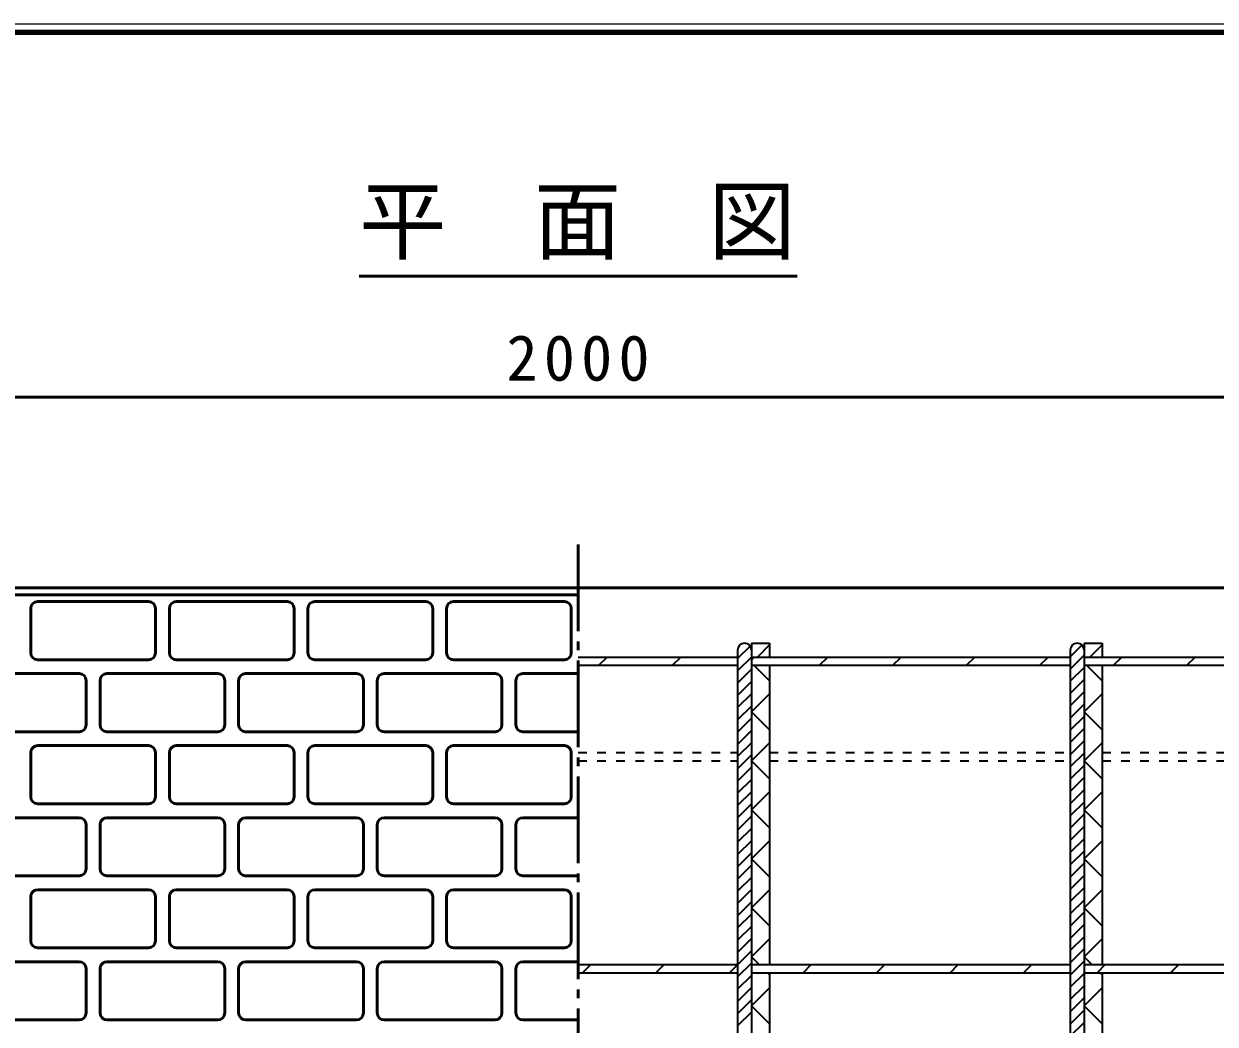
# Model space of a CAD drawing. Units: millimetres, scale not verified. Extents: x 100 to 4105, y 100 to 2870.
# Drawn here: x 2828 to 3515, y 2292 to 2870 of the extents above; entities that cross this region are included whole.
import ezdxf
from ezdxf.enums import TextEntityAlignment as Align

# ---------------------------------------------------------------- set-up
doc = ezdxf.new("R2010")
doc.units = ezdxf.units.MM
doc.header["$LTSCALE"] = 5
doc.linetypes.add('USER1', pattern=[13.4, 10, -1.2, 1, -1.2])
doc.linetypes.add('USER2', pattern=[2.2, 1, -1.2])
doc.layers.add('V-nasSTD', color=7, linetype='Continuous', lineweight=50)
doc.styles.add('ＭＳ ゴシック', font='')
doc.styles.get('ＭＳ ゴシック').set_extended_font_data('MS Gothic')

msp = doc.modelspace()

# ---------------------------------------------------------------- linework, layer by layer
at = {"layer": 'V-nasSTD', "lineweight": 100}
msp.add_line((4100, 2865), (105, 2865), dxfattribs=at)
at = {"layer": 'V-nasSTD'}
for p, q in [((3021.274, 2724.267), (3274.08, 2724.267)), ((2347.677, 2654.267), (3947.677, 2654.267)), ((2347.677, 2544.267), (3947.677, 2544.267)), ((2354.077, 2540.267), (3147.677, 2540.267)), ((2831.677, 2532.267), (2831.677, 2506.667)), ((2899.677, 2536.267), (2835.677, 2536.267)), ((2903.677, 2506.667), (2903.677, 2532.267)), ((2911.677, 2532.267), (2911.677, 2506.667)), ((2979.677, 2536.267), (2915.677, 2536.267)), ((2983.677, 2506.667), (2983.677, 2532.267)), ((2991.677, 2532.267), (2991.677, 2506.667)), ((3059.677, 2536.267), (2995.677, 2536.267)), ((3063.677, 2506.667), (3063.677, 2532.267)), ((3071.677, 2532.267), (3071.677, 2506.667)), ((3139.677, 2536.267), (3075.677, 2536.267)), ((3143.677, 2506.667), (3143.677, 2532.267)), ((2835.677, 2502.667), (2899.677, 2502.667)), ((2915.677, 2502.667), (2979.677, 2502.667)), ((2995.677, 2502.667), (3059.677, 2502.667)), ((3075.677, 2502.667), (3139.677, 2502.667)), ((2859.677, 2494.667), (2795.677, 2494.667)), ((2863.677, 2465.067), (2863.677, 2490.667)), ((2871.677, 2490.667), (2871.677, 2465.067)), ((2939.677, 2494.667), (2875.677, 2494.667)), ((2943.677, 2465.067), (2943.677, 2490.667)), ((2951.677, 2490.667), (2951.677, 2465.067)), ((3019.677, 2494.667), (2955.677, 2494.667)), ((3023.677, 2465.067), (3023.677, 2490.667)), ((3031.677, 2490.667), (3031.677, 2465.067)), ((3099.677, 2494.667), (3035.677, 2494.667)), ((3103.677, 2465.067), (3103.677, 2490.667)), ((3111.677, 2490.667), (3111.677, 2465.067)), ((3147.677, 2494.667), (3115.677, 2494.667)), ((2795.677, 2461.067), (2859.677, 2461.067)), ((2875.677, 2461.067), (2939.677, 2461.067)), ((2955.677, 2461.067), (3019.677, 2461.067)), ((3035.677, 2461.067), (3099.677, 2461.067)), ((3115.677, 2461.067), (3147.677, 2461.067)), ((2831.677, 2449.067), (2831.677, 2423.467)), ((2899.677, 2453.067), (2835.677, 2453.067)), ((2903.677, 2423.467), (2903.677, 2449.067)), ((2911.677, 2449.067), (2911.677, 2423.467)), ((2979.677, 2453.067), (2915.677, 2453.067)), ((2983.677, 2423.467), (2983.677, 2449.067)), ((2991.677, 2449.067), (2991.677, 2423.467)), ((3059.677, 2453.067), (2995.677, 2453.067)), ((3063.677, 2423.467), (3063.677, 2449.067)), ((3071.677, 2449.067), (3071.677, 2423.467)), ((3139.677, 2453.067), (3075.677, 2453.067)), ((3143.677, 2423.467), (3143.677, 2449.067)), ((2835.677, 2419.467), (2899.677, 2419.467)), ((2915.677, 2419.467), (2979.677, 2419.467)), ((2995.677, 2419.467), (3059.677, 2419.467)), ((3075.677, 2419.467), (3139.677, 2419.467)), ((2859.677, 2411.467), (2795.677, 2411.467)), ((2863.677, 2381.867), (2863.677, 2407.467)), ((2871.677, 2407.467), (2871.677, 2381.867)), ((2939.677, 2411.467), (2875.677, 2411.467)), ((2943.677, 2381.867), (2943.677, 2407.467)), ((2951.677, 2407.467), (2951.677, 2381.867)), ((3019.677, 2411.467), (2955.677, 2411.467)), ((3023.677, 2381.867), (3023.677, 2407.467)), ((3031.677, 2407.467), (3031.677, 2381.867)), ((3099.677, 2411.467), (3035.677, 2411.467)), ((3103.677, 2381.867), (3103.677, 2407.467)), ((3111.677, 2407.467), (3111.677, 2381.867)), ((3147.677, 2411.467), (3115.677, 2411.467)), ((2795.677, 2377.867), (2859.677, 2377.867)), ((2875.677, 2377.867), (2939.677, 2377.867)), ((2955.677, 2377.867), (3019.677, 2377.867)), ((3035.677, 2377.867), (3099.677, 2377.867)), ((3115.677, 2377.867), (3147.677, 2377.867)), ((2831.677, 2365.867), (2831.677, 2340.267)), ((2899.677, 2369.867), (2835.677, 2369.867)), ((2903.677, 2340.267), (2903.677, 2365.867)), ((2911.677, 2365.867), (2911.677, 2340.267)), ((2979.677, 2369.867), (2915.677, 2369.867)), ((2983.677, 2340.267), (2983.677, 2365.867)), ((2991.677, 2365.867), (2991.677, 2340.267)), ((3059.677, 2369.867), (2995.677, 2369.867)), ((3063.677, 2340.267), (3063.677, 2365.867)), ((3071.677, 2365.867), (3071.677, 2340.267)), ((3139.677, 2369.867), (3075.677, 2369.867)), ((3143.677, 2340.267), (3143.677, 2365.867)), ((2835.677, 2336.267), (2899.677, 2336.267)), ((2915.677, 2336.267), (2979.677, 2336.267)), ((2995.677, 2336.267), (3059.677, 2336.267)), ((3075.677, 2336.267), (3139.677, 2336.267)), ((2859.677, 2328.267), (2795.677, 2328.267)), ((2939.677, 2328.267), (2875.677, 2328.267)), ((3019.677, 2328.267), (2955.677, 2328.267)), ((3099.677, 2328.267), (3035.677, 2328.267)), ((3147.677, 2328.267), (3115.677, 2328.267)), ((2863.677, 2298.667), (2863.677, 2324.267)), ((2871.677, 2324.267), (2871.677, 2298.667)), ((2943.677, 2298.667), (2943.677, 2324.267)), ((2951.677, 2324.267), (2951.677, 2298.667)), ((3023.677, 2298.667), (3023.677, 2324.267)), ((3031.677, 2324.267), (3031.677, 2298.667)), ((3103.677, 2298.667), (3103.677, 2324.267)), ((3111.677, 2324.267), (3111.677, 2298.667)), ((2795.677, 2294.667), (2859.677, 2294.667)), ((2875.677, 2294.667), (2939.677, 2294.667)), ((2955.677, 2294.667), (3019.677, 2294.667)), ((3035.677, 2294.667), (3099.677, 2294.667)), ((3115.677, 2294.667), (3147.677, 2294.667))]:
    msp.add_line(p, q, dxfattribs=at)
at = {"layer": 'V-nasSTD', "linetype": 'USER1'}
msp.add_line((3147.677, 2569.267), (3147.677, 1895.267), dxfattribs=at)
at = {"layer": 'V-nasSTD', "lineweight": 35}
for p, q in [((3246.942, 2510.578), (3239.677, 2503.313)), ((3247.677, 2512.267), (3258.077, 2512.267)), ((3247.677, 2512.267), (3247.677, 2508.267)), ((3258.077, 2511.269), (3251.076, 2504.267)), ((3258.077, 2512.267), (3258.077, 2504.267)), ((3438.441, 2511.158), (3431.677, 2504.394)), ((3439.677, 2512.267), (3450.077, 2512.267)), ((3439.677, 2512.267), (3439.677, 2508.267)), ((3450.077, 2511.269), (3443.076, 2504.267)), ((3450.077, 2512.267), (3450.077, 2504.267)), ((3147.677, 2504.267), (3239.677, 2504.267)), ((3159.65, 2499.467), (3164.45, 2504.267)), ((3202.076, 2499.467), (3206.876, 2504.267)), ((3239.677, 2508.267), (3239.677, 1956.267)), ((3247.677, 2504.241), (3239.677, 2496.241)), ((3247.677, 2508.267), (3247.677, 1956.267)), ((3247.677, 2504.267), (3431.677, 2504.267)), ((3249.303, 2504.267), (3247.677, 2502.641)), ((3286.929, 2499.467), (3291.729, 2504.267)), ((3329.356, 2499.467), (3334.156, 2504.267)), ((3371.782, 2499.467), (3376.582, 2504.267)), ((3414.208, 2499.467), (3419.008, 2504.267)), ((3431.677, 2508.267), (3431.677, 1956.267)), ((3439.677, 2505.323), (3431.677, 2497.323)), ((3439.677, 2508.267), (3439.677, 1956.267)), ((3439.677, 2504.267), (3623.677, 2504.267)), ((3456.635, 2499.467), (3461.435, 2504.267)), ((3499.061, 2499.467), (3503.861, 2504.267)), ((3147.677, 2499.467), (3239.677, 2499.467)), ((3247.677, 2497.17), (3239.677, 2489.17)), ((3247.677, 2499.467), (3431.677, 2499.467)), ((3258.077, 2490.469), (3249.078, 2499.467)), ((3258.077, 2499.467), (3258.077, 2326.667)), ((3439.677, 2498.252), (3431.677, 2490.252)), ((3439.677, 2499.467), (3623.677, 2499.467)), ((3450.077, 2490.469), (3441.078, 2499.467)), ((3450.077, 2499.467), (3450.077, 2326.667)), ((3450.077, 2499.467), (3450.077, 2326.667)), ((3247.677, 2490.099), (3239.677, 2482.099)), ((3439.677, 2491.181), (3431.677, 2483.181)), ((3247.677, 2483.028), (3239.677, 2475.028)), ((3258.077, 2482.984), (3247.677, 2472.584)), ((3439.677, 2484.109), (3431.677, 2476.109)), ((3450.077, 2482.984), (3439.677, 2472.584)), ((3247.677, 2475.957), (3239.677, 2467.957)), ((3439.677, 2477.038), (3431.677, 2469.038)), ((3247.677, 2468.886), (3239.677, 2460.886)), ((3258.077, 2462.184), (3247.677, 2472.584)), ((3439.677, 2469.967), (3431.677, 2461.967)), ((3450.077, 2462.184), (3439.677, 2472.584)), ((3439.677, 2462.896), (3431.677, 2454.896)), ((3247.677, 2461.815), (3239.677, 2453.815)), ((3439.677, 2455.825), (3431.677, 2447.825)), ((3247.677, 2454.744), (3239.677, 2446.744)), ((3258.077, 2454.7), (3247.677, 2444.3)), ((3439.677, 2448.754), (3431.677, 2440.754)), ((3450.077, 2454.7), (3439.677, 2444.3)), ((3247.677, 2447.673), (3239.677, 2439.673)), ((3258.077, 2433.9), (3247.677, 2444.3)), ((3439.677, 2441.683), (3431.677, 2433.683)), ((3450.077, 2433.9), (3439.677, 2444.3)), ((3247.677, 2440.602), (3239.677, 2432.602)), ((3439.677, 2434.612), (3431.677, 2426.612)), ((3247.677, 2433.531), (3239.677, 2425.531)), ((3439.677, 2427.541), (3431.677, 2419.541)), ((3247.677, 2426.46), (3239.677, 2418.46)), ((3258.077, 2426.416), (3247.677, 2416.016)), ((3450.077, 2426.416), (3439.677, 2416.016)), ((3247.677, 2419.389), (3239.677, 2411.389)), ((3258.077, 2405.616), (3247.677, 2416.016)), ((3439.677, 2420.47), (3431.677, 2412.47)), ((3450.077, 2405.616), (3439.677, 2416.016)), ((3247.677, 2412.318), (3239.677, 2404.318)), ((3439.677, 2413.399), (3431.677, 2405.399)), ((3247.677, 2405.247), (3239.677, 2397.247)), ((3439.677, 2406.328), (3431.677, 2398.328)), ((3247.677, 2398.175), (3239.677, 2390.175)), ((3258.077, 2398.131), (3247.677, 2387.731)), ((3439.677, 2399.257), (3431.677, 2391.257)), ((3450.077, 2398.131), (3439.677, 2387.731)), ((3247.677, 2391.104), (3239.677, 2383.104)), ((3258.077, 2377.331), (3247.677, 2387.731)), ((3439.677, 2392.186), (3431.677, 2384.186)), ((3450.077, 2377.331), (3439.677, 2387.731)), ((3247.677, 2384.033), (3239.677, 2376.033)), ((3439.677, 2385.115), (3431.677, 2377.115)), ((3247.677, 2376.962), (3239.677, 2368.962)), ((3439.677, 2378.043), (3431.677, 2370.043)), ((3247.677, 2369.891), (3239.677, 2361.891)), ((3258.077, 2369.847), (3247.677, 2359.447)), ((3439.677, 2370.972), (3431.677, 2362.972)), ((3450.077, 2369.847), (3439.677, 2359.447)), ((3247.677, 2362.82), (3239.677, 2354.82)), ((3258.077, 2349.047), (3247.677, 2359.447)), ((3439.677, 2363.901), (3431.677, 2355.901)), ((3450.077, 2349.047), (3439.677, 2359.447)), ((3247.677, 2355.749), (3239.677, 2347.749)), ((3439.677, 2356.83), (3431.677, 2348.83)), ((3247.677, 2348.678), (3239.677, 2340.678)), ((3439.677, 2349.759), (3431.677, 2341.759)), ((3247.677, 2341.607), (3239.677, 2333.607)), ((3258.077, 2341.563), (3247.677, 2331.163)), ((3439.677, 2342.688), (3431.677, 2334.688)), ((3450.077, 2341.563), (3439.677, 2331.163)), ((3247.677, 2334.536), (3239.677, 2326.536)), ((3439.677, 2335.617), (3431.677, 2327.617)), ((3147.677, 2326.667), (3239.677, 2326.667)), ((3150.156, 2321.867), (3154.956, 2326.667)), ((3192.582, 2321.867), (3197.382, 2326.667)), ((3235.008, 2321.867), (3239.677, 2326.536)), ((3247.677, 2327.465), (3239.677, 2319.465)), ((3252.172, 2326.667), (3247.677, 2331.163)), ((3247.677, 2326.667), (3431.677, 2326.667)), ((3277.435, 2321.867), (3282.235, 2326.667)), ((3319.861, 2321.867), (3324.661, 2326.667)), ((3362.288, 2321.867), (3367.088, 2326.667)), ((3404.714, 2321.867), (3409.514, 2326.667)), ((3439.677, 2328.546), (3431.677, 2320.546)), ((3444.172, 2326.667), (3439.677, 2331.163)), ((3439.677, 2326.667), (3623.677, 2326.667)), ((3451.94, 2326.667), (3447.14, 2321.867)), ((3489.567, 2321.867), (3494.367, 2326.667)), ((3147.677, 2321.867), (3239.677, 2321.867)), ((3247.677, 2320.394), (3239.677, 2312.394)), ((3247.677, 2321.867), (3431.677, 2321.867)), ((3258.077, 2320.763), (3256.972, 2321.867)), ((3258.077, 2321.867), (3258.077, 2142.667)), ((3439.677, 2321.475), (3431.677, 2313.475)), ((3439.677, 2321.867), (3623.677, 2321.867)), ((3450.077, 2320.763), (3448.972, 2321.867)), ((3450.077, 2321.867), (3450.077, 2142.667)), ((3247.677, 2313.323), (3239.677, 2305.323)), ((3258.077, 2313.279), (3247.677, 2302.879)), ((3439.677, 2314.404), (3431.677, 2306.404)), ((3450.077, 2313.279), (3439.677, 2302.879)), ((3247.677, 2306.252), (3239.677, 2298.252)), ((3439.677, 2307.333), (3431.677, 2299.333)), ((3247.677, 2299.181), (3239.677, 2291.181)), ((3258.077, 2292.479), (3247.677, 2302.879)), ((3439.677, 2300.262), (3431.677, 2292.262)), ((3450.077, 2292.479), (3439.677, 2302.879)), ((3439.677, 2293.191), (3431.677, 2285.191))]:
    msp.add_line(p, q, dxfattribs=at)
at = {"layer": 'V-nasSTD', "linetype": 'USER2', "lineweight": 35}
for p, q in [((3147.677, 2449.09), (3239.677, 2449.09)), ((3258.077, 2449.09), (3431.677, 2449.09)), ((3450.077, 2449.09), (3623.677, 2449.09)), ((3147.677, 2444.29), (3239.677, 2444.29)), ((3258.077, 2444.29), (3431.677, 2444.29)), ((3450.077, 2444.29), (3623.677, 2444.29))]:
    msp.add_line(p, q, dxfattribs=at)
at = {"layer": 'V-nasSTD', "lineweight": 13}
msp.add_lwpolyline([(100, 100), (100, 2870), (4105, 2870), (4105, 100)], close=True, dxfattribs=at)
at = {"layer": 'V-nasSTD'}
for centre, start, end in [((2835.677, 2532.267), 90, 180), ((2899.677, 2532.267), 0, 90), ((2915.677, 2532.267), 90, 180), ((2979.677, 2532.267), 0, 90), ((2995.677, 2532.267), 90, 180), ((3059.677, 2532.267), 0, 90), ((3075.677, 2532.267), 90, 180), ((3139.677, 2532.267), 0, 90), ((2835.677, 2506.667), 180, 270), ((2899.677, 2506.667), 270, 0), ((2915.677, 2506.667), 180, 270), ((2979.677, 2506.667), 270, 0), ((2995.677, 2506.667), 180, 270), ((3059.677, 2506.667), 270, 0), ((3075.677, 2506.667), 180, 270), ((3139.677, 2506.667), 270, 0), ((2859.677, 2490.667), 0, 90), ((2875.677, 2490.667), 90, 180), ((2939.677, 2490.667), 0, 90), ((2955.677, 2490.667), 90, 180), ((3019.677, 2490.667), 0, 90), ((3035.677, 2490.667), 90, 180), ((3099.677, 2490.667), 0, 90), ((3115.677, 2490.667), 90, 180), ((2859.677, 2465.067), 270, 0), ((2875.677, 2465.067), 180, 270), ((2939.677, 2465.067), 270, 0), ((2955.677, 2465.067), 180, 270), ((3019.677, 2465.067), 270, 0), ((3035.677, 2465.067), 180, 270), ((3099.677, 2465.067), 270, 0), ((3115.677, 2465.067), 180, 270), ((2835.677, 2449.067), 90, 180), ((2899.677, 2449.067), 0, 90), ((2915.677, 2449.067), 90, 180), ((2979.677, 2449.067), 0, 90), ((2995.677, 2449.067), 90, 180), ((3059.677, 2449.067), 0, 90), ((3075.677, 2449.067), 90, 180), ((3139.677, 2449.067), 0, 90), ((2835.677, 2423.467), 180, 270), ((2899.677, 2423.467), 270, 0), ((2915.677, 2423.467), 180, 270), ((2979.677, 2423.467), 270, 0), ((2995.677, 2423.467), 180, 270), ((3059.677, 2423.467), 270, 0), ((3075.677, 2423.467), 180, 270), ((3139.677, 2423.467), 270, 0), ((2859.677, 2407.467), 0, 90), ((2875.677, 2407.467), 90, 180), ((2939.677, 2407.467), 0, 90), ((2955.677, 2407.467), 90, 180), ((3019.677, 2407.467), 0, 90), ((3035.677, 2407.467), 90, 180), ((3099.677, 2407.467), 0, 90), ((3115.677, 2407.467), 90, 180), ((2859.677, 2381.867), 270, 0), ((2875.677, 2381.867), 180, 270), ((2939.677, 2381.867), 270, 0), ((2955.677, 2381.867), 180, 270), ((3019.677, 2381.867), 270, 0), ((3035.677, 2381.867), 180, 270), ((3099.677, 2381.867), 270, 0), ((3115.677, 2381.867), 180, 270), ((2835.677, 2365.867), 90, 180), ((2899.677, 2365.867), 0, 90), ((2915.677, 2365.867), 90, 180), ((2979.677, 2365.867), 0, 90), ((2995.677, 2365.867), 90, 180), ((3059.677, 2365.867), 0, 90), ((3075.677, 2365.867), 90, 180), ((3139.677, 2365.867), 0, 90), ((2835.677, 2340.267), 180, 270), ((2899.677, 2340.267), 270, 0), ((2915.677, 2340.267), 180, 270), ((2979.677, 2340.267), 270, 0), ((2995.677, 2340.267), 180, 270), ((3059.677, 2340.267), 270, 0), ((3075.677, 2340.267), 180, 270), ((3139.677, 2340.267), 270, 0), ((2859.677, 2324.267), 0, 90), ((2875.677, 2324.267), 90, 180), ((2939.677, 2324.267), 0, 90), ((2955.677, 2324.267), 90, 180), ((3019.677, 2324.267), 0, 90), ((3035.677, 2324.267), 90, 180), ((3099.677, 2324.267), 0, 90), ((3115.677, 2324.267), 90, 180), ((2859.677, 2298.667), 270, 0), ((2875.677, 2298.667), 180, 270), ((2939.677, 2298.667), 270, 0), ((2955.677, 2298.667), 180, 270), ((3019.677, 2298.667), 270, 0), ((3035.677, 2298.667), 180, 270), ((3099.677, 2298.667), 270, 0), ((3115.677, 2298.667), 180, 270)]:
    msp.add_arc(centre, 4, start, end, dxfattribs=at)
at = {"layer": 'V-nasSTD', "lineweight": 35}
for centre in [(3243.677, 2508.267), (3435.677, 2508.267)]:
    msp.add_arc(centre, 4, 0, 180, dxfattribs=at)

# ---------------------------------------------------------------- texts
at = {"layer": 'V-nasSTD', "style": 'ＭＳ ゴシック'}
msp.add_text('平\u3000面\u3000図', height=36.95, dxfattribs=at).set_placement((3021.274, 2774.667), align=Align.TOP_LEFT)
at = {"layer": 'V-nasSTD', "insert": (3106.277, 2690.267), "char_height": 26.39, "attachment_point": 1, "style": 'ＭＳ ゴシック'}
msp.add_mtext('\\T1.2;2000', dxfattribs=at)

doc.saveas('drawing.dxf')
